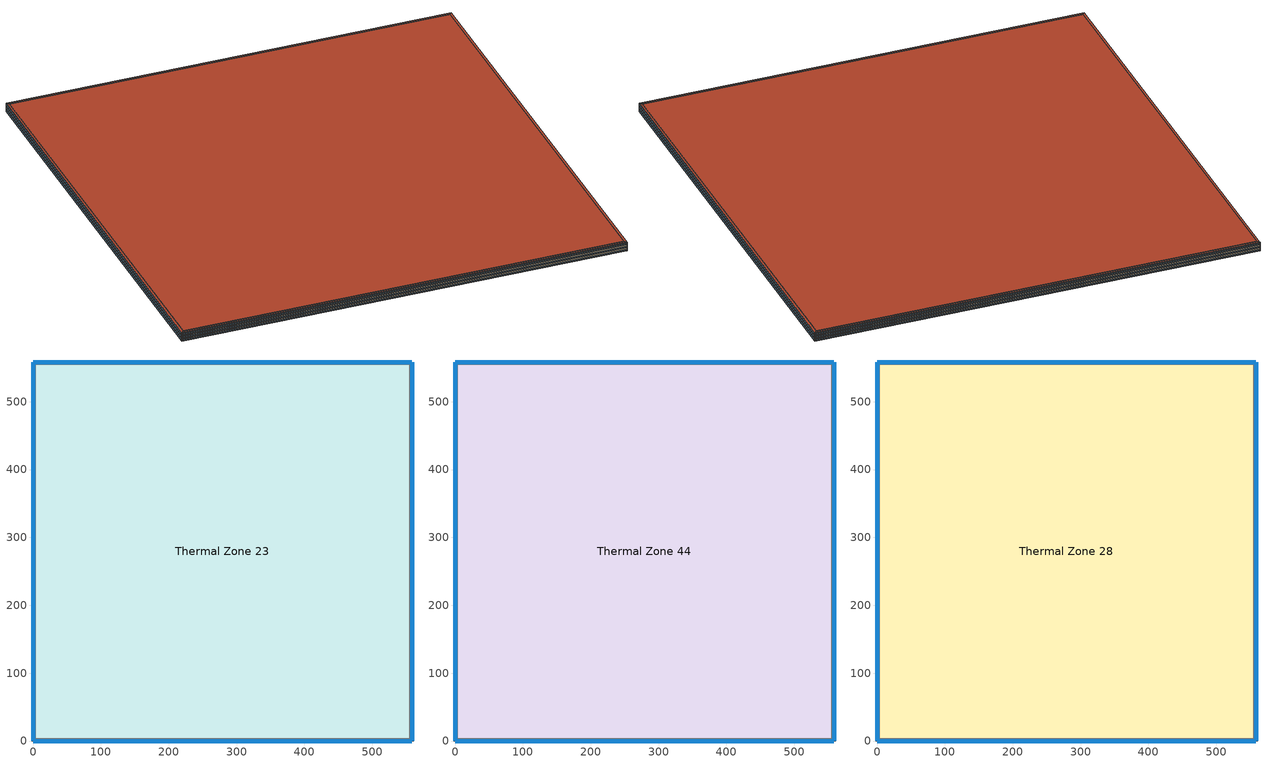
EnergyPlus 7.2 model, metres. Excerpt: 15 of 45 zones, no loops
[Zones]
Thermal Zone 39
 floor to Thermal Zone 12 (000_Interior Floor): 558.57,0 0,0 3,3 555.57,3 z24
 wall outside (ASHRAE_189.1-2009_ExtWall_SteelFrame_ClimateZone 4-8): 0,0 558.57,0 z24:28
 wall to Thermal Zone 3 (000_Interior Wall): 3,3 0,0 z24:28
 wall to Thermal Zone 23 (000_Interior Wall): 555.57,3 3,3 z24:28
 wall to Thermal Zone 17 (000_Interior Wall): 558.57,0 555.57,3 z24:28
 window (ASHRAE_189.1-2009_ExtWindow_ClimateZone 4-5): 0.03,0 558.54,0 z25:26.2
Thermal Zone 23
 floor to Thermal Zone 19 (000_Interior Floor): 3,3 3,555.57 555.57,555.57 555.57,3 z24
 wall to Thermal Zone 17 (000_Interior Wall): 555.57,3 555.57,555.57 z24:28
 wall to Thermal Zone 8 (000_Interior Wall): 555.57,555.57 3,555.57 z24:28
 wall to Thermal Zone 3 (000_Interior Wall): 3,555.57 3,3 z24:28
Thermal Zone 17
 floor to Thermal Zone 21 (000_Interior Floor): 558.57,558.57 558.57,0 555.57,3 555.57,555.57 z24
 wall outside (ASHRAE_189.1-2009_ExtWall_SteelFrame_ClimateZone 4-8): 558.57,0 558.57,558.57 z24:28
 wall to Thermal Zone 8 (000_Interior Wall): 558.57,558.57 555.57,555.57 z24:28
 window (ASHRAE_189.1-2009_ExtWindow_ClimateZone 4-5): 558.57,0.03 558.57,558.54 z25:26.2
Thermal Zone 8
 floor to Thermal Zone 25 (000_Interior Floor): 0,558.57 558.57,558.57 555.57,555.57 3,555.57 z24
 wall outside (ASHRAE_189.1-2009_ExtWall_SteelFrame_ClimateZone 4-8): 558.57,558.57 0,558.57 z24:28
 wall to Thermal Zone 3 (000_Interior Wall): 0,558.57 3,555.57 z24:28
 window (ASHRAE_189.1-2009_ExtWindow_ClimateZone 4-5): 558.54,558.57 0.03,558.57 z25:26.2
Thermal Zone 3
 floor to Thermal Zone 5 (000_Interior Floor): 0,0 0,558.57 3,555.57 3,3 z24
 wall outside (ASHRAE_189.1-2009_ExtWall_SteelFrame_ClimateZone 4-8): 0,558.57 0,0 z24:28
 window (ASHRAE_189.1-2009_ExtWindow_ClimateZone 4-5): 0,558.54 0,0.03 z25:26.2
Thermal Zone 1
 floor to Thermal Zone 8 (000_Interior Floor): 0,558.57 558.57,558.57 555.57,555.57 3,555.57 z28
 wall outside (ASHRAE_189.1-2009_ExtWall_SteelFrame_ClimateZone 4-8): 558.57,558.57 0,558.57 z28:32
 wall to Thermal Zone 31 (000_Interior Wall): 555.57,555.57 558.57,558.57 z28:32
 wall to Thermal Zone 41 (000_Interior Wall): 0,558.57 3,555.57 z28:32
 wall to Thermal Zone 44 (000_Interior Wall): 3,555.57 555.57,555.57 z28:32
 window (ASHRAE_189.1-2009_ExtWindow_ClimateZone 4-5): 558.54,558.57 0.03,558.57 z29:30.2
Thermal Zone 41
 floor to Thermal Zone 3 (000_Interior Floor): 0,0 0,558.57 3,555.57 3,3 z28
 wall outside (ASHRAE_189.1-2009_ExtWall_SteelFrame_ClimateZone 4-8): 0,558.57 0,0 z28:32
 wall to Thermal Zone 44 (000_Interior Wall): 3,3 3,555.57 z28:32
 wall to Thermal Zone 18 (000_Interior Wall): 0,0 3,3 z28:32
 window (ASHRAE_189.1-2009_ExtWindow_ClimateZone 4-5): 0,558.54 0,0.03 z29:30.2
Thermal Zone 31
 floor to Thermal Zone 17 (000_Interior Floor): 558.57,558.57 558.57,0 555.57,3 555.57,555.57 z28
 wall outside (ASHRAE_189.1-2009_ExtWall_SteelFrame_ClimateZone 4-8): 558.57,0 558.57,558.57 z28:32
 wall to Thermal Zone 44 (000_Interior Wall): 555.57,555.57 555.57,3 z28:32
 wall to Thermal Zone 18 (000_Interior Wall): 555.57,3 558.57,0 z28:32
 window (ASHRAE_189.1-2009_ExtWindow_ClimateZone 4-5): 558.57,0.03 558.57,558.54 z29:30.2
Thermal Zone 18
 floor to Thermal Zone 39 (000_Interior Floor): 558.57,0 0,0 3,3 555.57,3 z28
 wall outside (ASHRAE_189.1-2009_ExtWall_SteelFrame_ClimateZone 4-8): 0,0 558.57,0 z28:32
 wall to Thermal Zone 44 (000_Interior Wall): 555.57,3 3,3 z28:32
 window (ASHRAE_189.1-2009_ExtWindow_ClimateZone 4-5): 0.03,0 558.54,0 z29:30.2
Thermal Zone 44
 floor to Thermal Zone 23 (000_Interior Floor): 3,3 3,555.57 555.57,555.57 555.57,3 z28
Thermal Zone 28
 floor to Thermal Zone 44 (000_Interior Floor): 3,3 3,555.57 555.57,555.57 555.57,3 z32
 wall to Thermal Zone 38 (000_Interior Wall): 555.57,3 555.57,555.57 z32:36
 wall to Thermal Zone 45 (000_Interior Wall): 555.57,555.57 3,555.57 z32:36
 wall to Thermal Zone 29 (000_Interior Wall): 3,3 555.57,3 z32:36
 wall to Thermal Zone 9 (000_Interior Wall): 3,555.57 3,3 z32:36
 roof outside (ASHRAE_189.1-2009_ExtRoof_IEAD_ClimateZone 2-5): 555.57,3 555.57,555.57 3,555.57 3,3 z36
Thermal Zone 29
 floor to Thermal Zone 18 (000_Interior Floor): 558.57,0 0,0 3,3 555.57,3 z32
 wall outside (ASHRAE_189.1-2009_ExtWall_SteelFrame_ClimateZone 4-8): 0,0 558.57,0 z32:36
 wall to Thermal Zone 38 (000_Interior Wall): 558.57,0 555.57,3 z32:36
 wall to Thermal Zone 9 (000_Interior Wall): 3,3 0,0 z32:36
 window (ASHRAE_189.1-2009_ExtWindow_ClimateZone 4-5): 0.03,0 558.54,0 z33:34.2
 roof outside (ASHRAE_189.1-2009_ExtRoof_IEAD_ClimateZone 2-5): 555.57,3 3,3 0,0 558.57,0 z36
Thermal Zone 9
 floor to Thermal Zone 41 (000_Interior Floor): 0,0 0,558.57 3,555.57 3,3 z32
 wall outside (ASHRAE_189.1-2009_ExtWall_SteelFrame_ClimateZone 4-8): 0,558.57 0,0 z32:36
 wall to Thermal Zone 45 (000_Interior Wall): 3,555.57 0,558.57 z32:36
 window (ASHRAE_189.1-2009_ExtWindow_ClimateZone 4-5): 0,558.54 0,0.03 z33:34.2
 roof outside (ASHRAE_189.1-2009_ExtRoof_IEAD_ClimateZone 2-5): 3,3 3,555.57 0,558.57 0,0 z36
Thermal Zone 45
 floor to Thermal Zone 1 (000_Interior Floor): 0,558.57 558.57,558.57 555.57,555.57 3,555.57 z32
 wall outside (ASHRAE_189.1-2009_ExtWall_SteelFrame_ClimateZone 4-8): 558.57,558.57 0,558.57 z32:36
 wall to Thermal Zone 38 (000_Interior Wall): 555.57,555.57 558.57,558.57 z32:36
 window (ASHRAE_189.1-2009_ExtWindow_ClimateZone 4-5): 558.54,558.57 0.03,558.57 z33:34.2
 roof outside (ASHRAE_189.1-2009_ExtRoof_IEAD_ClimateZone 2-5): 3,555.57 555.57,555.57 558.57,558.57 0,558.57 z36
Thermal Zone 38
 floor to Thermal Zone 31 (000_Interior Floor): 558.57,558.57 558.57,0 555.57,3 555.57,555.57 z32
 wall outside (ASHRAE_189.1-2009_ExtWall_SteelFrame_ClimateZone 4-8): 558.57,0 558.57,558.57 z32:36
 window (ASHRAE_189.1-2009_ExtWindow_ClimateZone 4-5): 558.57,0.03 558.57,558.54 z33:34.2
 roof outside (ASHRAE_189.1-2009_ExtRoof_IEAD_ClimateZone 2-5): 555.57,555.57 555.57,3 558.57,0 558.57,558.57 z36
[Site:Location]
San Francisco Intl Ap_CA_USA Design_Conditions: Latitude {deg}=37.62; Longitude {deg}=-122.4; Time Zone {hr}=-8; Elevation {m}=2
[SizingPeriod:DesignDay] Day of Month=21; Dry-Bulb Temperature Range Modifier Type=DefaultMultipliers; Barometric Pressure {Pa}=101301; Rain Indicator=No; Snow Indicator=No; Daylight Saving Time Indicator=No
Name | Month | Day Type | Maximum Dry-Bulb Temperature {C} | Daily Dry-Bulb Temperature Range {deltaC} | Humidity Condition Type | Wetbulb or DewPoint at Maximum Dry-Bulb {C} | Wind Speed {m/s} | Wind Direction {deg} | Solar Model Indicator | ASHRAE Clear Sky Optical Depth for Beam Irradiance (taub) | ASHRAE Clear Sky Optical Depth for Diffuse Irradiance (taud) | Enthalpy at Maximum Dry-Bulb {J/kg} | Sky Clearness
San Francisco Intl Ap Ann Clg 2% Condns DP=>MDB | 8 | SummerDesignDay | 18.7 | 8.5 | Dewpoint | 14.7 | 5.9 | 310 | ASHRAETau | 0.365 | 2.435
San Francisco Intl Ap Ann Clg .4% Condns Enth=>MDB | 8 | SummerDesignDay | 25.8 | 8.5 | Enthalpy |  | 5.9 | 310 | ASHRAETau | 0.365 | 2.435 | 52400
San Francisco Intl Ap Ann Clg 1% Condns Enth=>MDB | 8 | SummerDesignDay | 23.8 | 8.5 | Enthalpy |  | 5.9 | 310 | ASHRAETau | 0.365 | 2.435 | 49800
San Francisco Intl Ap Ann Htg Wind 99.6% Condns WS=>MCDB | 1 | WinterDesignDay | 12.1 | 0 | Wetbulb | 12.1 | 12.9 | 150 | ASHRAEClearSky |  |  |  | 0
[Building]
Building 1
[Material] Thermal Absorptance=0.9
Name | Roughness | Thickness {m} | Conductivity {W/m-K} | Density {kg/m3} | Specific Heat {J/kg-K} | Solar Absorptance | Visible Absorptance
1/2IN Gypsum | Smooth | 0.0127 | 0.16 | 784.9 | 830 | 0.92 | 0.92
Wall Insulation [39] | MediumRough | 0.1184 | 0.045 | 265 | 836.8 | 0.7 | 0.7
000_M11 100mm lightweight concrete | MediumRough | 0.1016 | 0.53 | 1280 | 840 | 0.7 | 0.7
000_F16 Acoustic tile | MediumSmooth | 0.0191 | 0.06 | 368 | 590 | 0.7 | 0.7
Metal Decking | MediumSmooth | 0.0015 | 45.006 | 7680 | 418.4 | 0.7 | 0.3
Roof Membrane | VeryRough | 0.0095 | 0.16 | 1121.29 | 1460 | 0.7 | 0.7
Roof Insulation [21] | MediumRough | 0.2105 | 0.049 | 265 | 836.8 | 0.7 | 0.7
000_G01a 19mm gypsum board | MediumSmooth | 0.019 | 0.16 | 800 | 1090 | 0.7 | 0.7
[Material:AirGap]
Name | Thermal Resistance {m2-K/W}
000_F05 Ceiling air space resistance | 0.18
000_F04 Wall air space resistance | 0.15
[Material:NoMass]
MAT-SHEATH: Roughness=Rough; Thermal Resistance {m2-K/W}=0.3626; Thermal Absorptance=0.9; Solar Absorptance=0.7; Visible Absorptance=0.7
[WindowMaterial:Glazing]
Theoretical Glass [207]: Optical Data Type=SpectralAverage; Thickness {m}=0.003; Solar Transmittance at Normal Incidence=0.3311; Front Side Solar Reflectance at Normal Incidence=0.6189; Back Side Solar Reflectance at Normal Incidence=0.6189; Visible Transmittance at Normal Incidence=0.44; Front Side Visible Reflectance at Normal Incidence=0.51; Back Side Visible Reflectance at Normal Incidence=0.51; Infrared Transmittance at Normal Incidence=0; Front Side Infrared Hemispherical Emissivity=0.9; Back Side Infrared Hemispherical Emissivity=0.9; Conductivity {W/m-K}=0.0133; Dirt Correction Factor for Solar and Visible Transmittance=1; Solar Diffusing=No
[Construction]
ASHRAE_189.1-2009_ExtWall_SteelFrame_ClimateZone 4-8: MAT-SHEATH, Wall Insulation [39], 1/2IN Gypsum
ASHRAE_189.1-2009_ExtWindow_ClimateZone 4-5: Theoretical Glass [207]
000_Interior Floor: 000_F16 Acoustic tile, 000_F05 Ceiling air space resistance, 000_M11 100mm lightweight concrete
ASHRAE_189.1-2009_ExtRoof_IEAD_ClimateZone 2-5: Roof Membrane, Roof Insulation [21], Metal Decking
000_Interior Wall: 000_G01a 19mm gypsum board, 000_F04 Wall air space resistance, 000_G01a 19mm gypsum board
[Zone]
Thermal Zone 39; Thermal Zone 1; Thermal Zone 23; Thermal Zone 28; Thermal Zone 29; Thermal Zone 9; Thermal Zone 41; Thermal Zone 45; Thermal Zone 31; Thermal Zone 17; Thermal Zone 38; Thermal Zone 8; Thermal Zone 18; Thermal Zone 3; Thermal Zone 44
